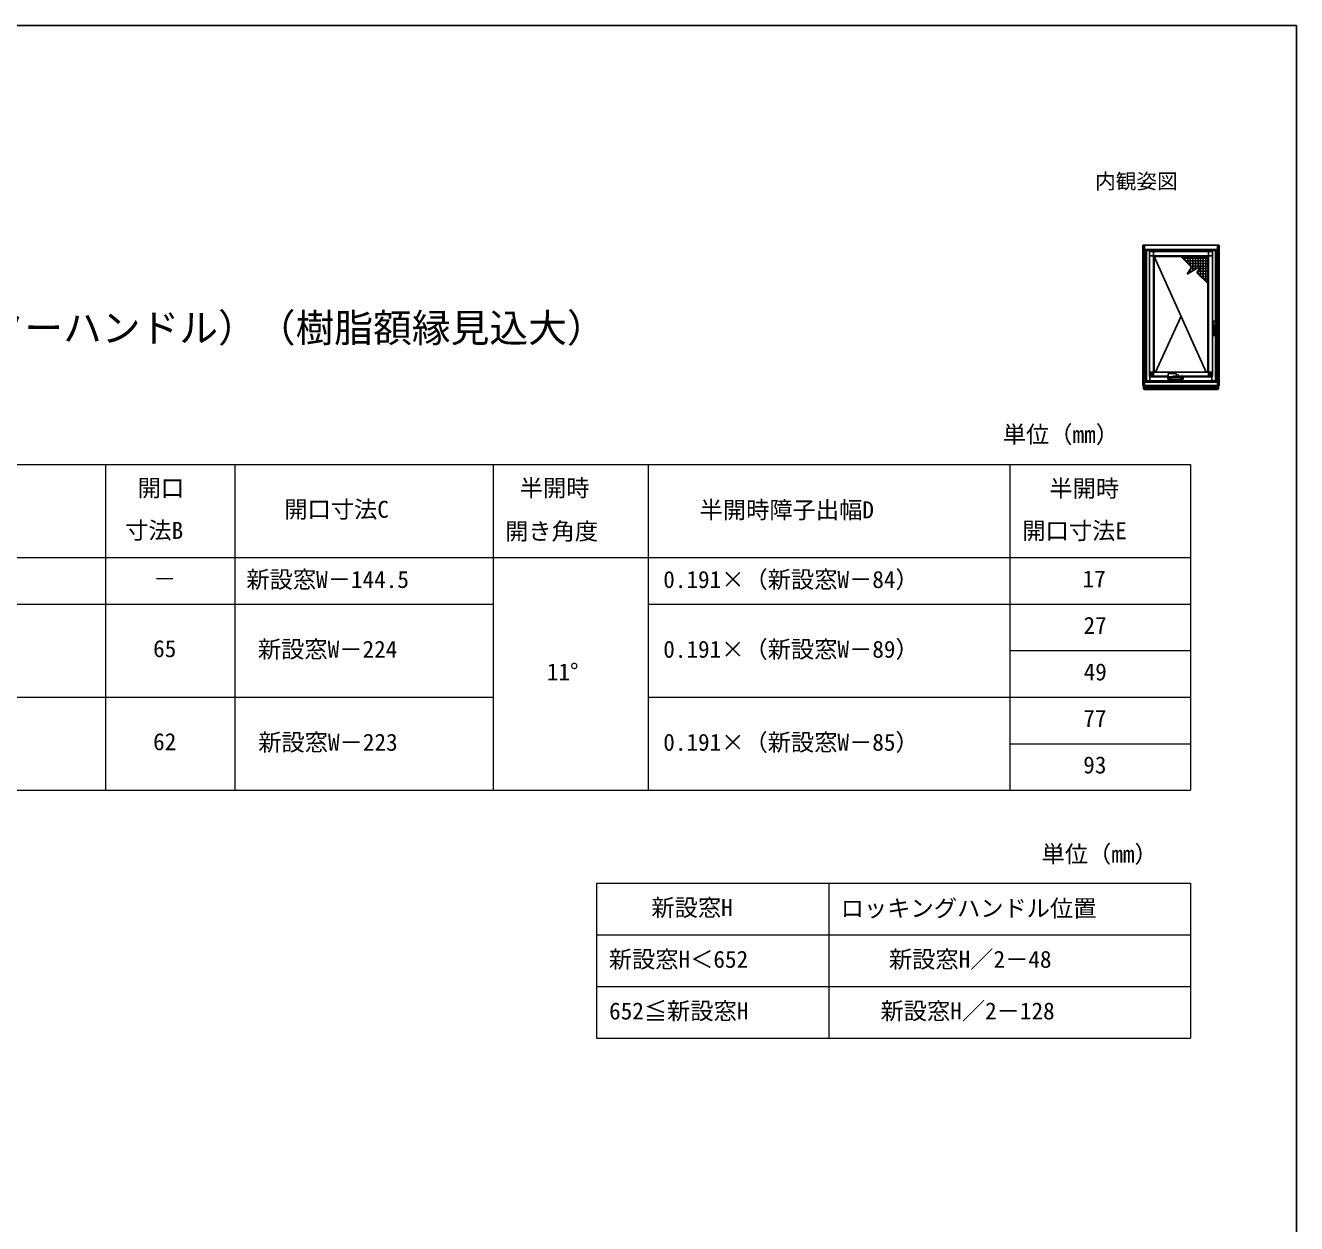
# Model space of a CAD drawing. Units: millimetres, scale not verified. Extents: x -525 to 525, y -783 to 778.
# Drawn here: x 33 to 525, y 283.4 to 747.2 of the extents above; entities that cross this region are included whole.
import ezdxf
from ezdxf.enums import TextEntityAlignment as Align

# ---------------------------------------------------------------- set-up
doc = ezdxf.new("R2010")
doc.units = ezdxf.units.MM
doc.header["$LTSCALE"] = 4
doc.layers.add('0-1_TABLE1', color=7, linetype='Continuous', lineweight=18)
for name, color, linetype in [('0-2_USER1', 3, 'Continuous'), ('0-7_YKK_A1', 4, 'Continuous'), ('0-9_YKK_ZWAK', 7, 'Continuous')]:
    doc.layers.add(name, color=color, linetype=linetype)
doc.styles.add('ＭＳ ゴシック', font='')
doc.styles.get('ＭＳ ゴシック').set_extended_font_data('MS Gothic')

msp = doc.modelspace()

# ---------------------------------------------------------------- linework, layer by layer
at = {"layer": '0-1_TABLE1'}
for p, q in [((64, 577.2), (64, 451.2)), ((114, 577.2), (114, 451.2)), ((214, 577.2), (214, 451.2)), ((274, 577.2), (274, 451.2)), ((414, 577.2), (414, 451.2)), ((484, 577.2), (484, 451.2)), ((-246, 541.2), (484, 541.2)), ((-246, 523.2), (214, 523.2)), ((274, 523.2), (484, 523.2)), ((414, 505.2), (484, 505.2)), ((-246, 487.2), (214, 487.2)), ((274, 487.2), (484, 487.2)), ((414, 469.2), (484, 469.2)), ((-246, 451.2), (484, 451.2)), ((254, 415.2), (254, 355.2)), ((344, 415.2), (344, 355.2)), ((484, 415.2), (484, 355.2)), ((254, 395.2), (484, 395.2)), ((254, 375.2), (484, 375.2)), ((254, 355.2), (484, 355.2))]:
    msp.add_line(p, q, dxfattribs=at)
for points in [[(-246, 577.2), (414, 577.2), (484, 577.2)], [(254, 415.2), (344, 415.2), (484, 415.2)]]:
    msp.add_lwpolyline(points, dxfattribs=at)
at = {"layer": '0-7_YKK_A1'}
for p, q in [((465.5, 662.2), (495, 662.2)), ((465.5, 662.2), (465.5, 607.8)), ((465.585, 662.2), (465.585, 607.8)), ((466.15, 660.05), (466.15, 662.2)), ((466.15, 662.115), (494.35, 662.115)), ((466.15, 660.525), (494.35, 660.525)), ((466.15, 660.05), (494.35, 660.05)), ((466.225, 660.05), (466.225, 609.65)), ((466.8, 660.175), (493.7, 660.175)), ((466.8, 660.175), (466.8, 609.525)), ((466.925, 660.05), (466.925, 609.65)), ((466.925, 660.05), (466.925, 609.65)), ((468.015, 658.025), (468.015, 659.61)), ((468.25, 660.05), (468.25, 659.66)), ((469.65, 659.65), (490.85, 659.65)), ((492.25, 660.05), (492.25, 659.66)), ((492.485, 658.025), (492.485, 659.61)), ((493.575, 660.05), (493.575, 609.65)), ((493.575, 660.05), (493.575, 609.65)), ((493.7, 660.175), (493.7, 609.525)), ((494.275, 660.05), (494.275, 609.65)), ((494.35, 660.05), (494.35, 662.2)), ((494.915, 662.2), (494.915, 607.8)), ((468.015, 658.025), (469.65, 658.025)), ((468.025, 658.025), (468.025, 612.95)), ((469.65, 658.025), (469.65, 612.95)), ((469.65, 658.025), (490.85, 658.025)), ((469.825, 657.7), (469.65, 657.875)), ((469.825, 657.7), (490.053, 612.95)), ((479.885, 658.025), (484.307, 653.603)), ((480.85, 657.06), (480.85, 658.025)), ((480.85, 657.06), (490.85, 657.06)), ((481.85, 656.06), (481.85, 658.025)), ((481.85, 656.06), (490.85, 656.06)), ((482.85, 655.06), (482.85, 658.025)), ((482.85, 655.06), (490.85, 655.06)), ((483.85, 654.06), (483.85, 658.025)), ((484.85, 652.232), (484.85, 658.025)), ((485.85, 652.832), (485.85, 658.025)), ((486.85, 653.432), (486.85, 658.025)), ((487.85, 654.032), (487.85, 658.025)), ((488.85, 649.06), (488.85, 658.025)), ((489.85, 648.06), (489.85, 658.025)), ((490.675, 657.7), (490.85, 657.875)), ((490.675, 612.95), (490.675, 657.7)), ((490.85, 658.025), (490.85, 612.95)), ((492.485, 658.025), (490.85, 658.025)), ((492.475, 658.025), (492.475, 612.95)), ((482.716, 650.951), (488.019, 654.133)), ((482.716, 650.951), (484.307, 653.603)), ((482.781, 651.06), (482.897, 651.06)), ((482.85, 651.032), (482.85, 651.175)), ((483.381, 652.06), (484.563, 652.06)), ((483.85, 654.06), (487.897, 654.06)), ((483.85, 651.632), (483.85, 652.842)), ((483.981, 653.06), (486.23, 653.06)), ((486.428, 651.482), (488.019, 654.133)), ((486.428, 651.482), (490.85, 647.06)), ((486.775, 652.06), (490.85, 652.06)), ((486.85, 651.06), (486.85, 652.185)), ((486.85, 651.06), (490.85, 651.06)), ((487.375, 653.06), (490.85, 653.06)), ((487.85, 650.06), (487.85, 653.852)), ((487.85, 650.06), (490.85, 650.06)), ((487.975, 654.06), (490.85, 654.06)), ((488.85, 649.06), (490.85, 649.06)), ((489.85, 648.06), (490.85, 648.06)), ((480.25, 634.45), (470.452, 612.95)), ((492.725, 632.704), (492.725, 628.335)), ((492.922, 632.785), (492.937, 632.784)), ((493.175, 630.927), (493.175, 630.6)), ((493.175, 630.6), (493.175, 628.452)), ((493.465, 630.952), (493.2, 630.952)), ((493.2, 630.887), (493.2, 630.862)), ((493.2, 630.862), (493.2, 630.275)), ((493.2, 629.283), (493.2, 630.577)), ((493.45, 630.938), (493.25, 630.938)), ((493.337, 632.784), (493.352, 632.785)), ((493.466, 630.952), (493.465, 630.952)), ((493.5, 630.887), (493.5, 630.724)), ((493.5, 630.724), (493.5, 630.263)), ((493.55, 632.69), (493.55, 632.704)), ((492.76, 628.3), (492.802, 628.3)), ((492.785, 627.2), (492.785, 628.262)), ((493.425, 627.15), (492.835, 627.15)), ((493.2, 628.374), (493.2, 629.283)), ((469.65, 611.39), (468.065, 611.39)), ((468.25, 611.39), (468.25, 609.65)), ((468.25, 611.2), (475.992, 611.2)), ((468.315, 612.168), (468.315, 612.633)), ((468.365, 612.683), (469.515, 612.683)), ((469.515, 612.118), (468.365, 612.118)), ((469.565, 612.633), (469.565, 612.168)), ((469.65, 612.95), (490.85, 612.95)), ((469.65, 612.95), (469.65, 611.39)), ((469.65, 611.4), (475.356, 611.4)), ((475.225, 610.34), (475.233, 610.764)), ((481.059, 610.325), (475.241, 610.325)), ((475.915, 610.325), (475.243, 610.325)), ((475.413, 610.182), (475.25, 610.276)), ((475.25, 610.276), (475.25, 610.276)), ((475.257, 610.844), (475.348, 610.983)), ((475.348, 610.983), (475.369, 611.014)), ((475.369, 611.014), (475.41, 611.077)), ((475.865, 611), (475.387, 611)), ((475.598, 612.508), (475.399, 612.407)), ((475.402, 611.369), (475.68, 611.231)), ((480.862, 610.175), (475.438, 610.175)), ((475.452, 611.1), (475.966, 611.1)), ((475.916, 612.526), (475.683, 612.526)), ((475.769, 611.211), (475.93, 611.211)), ((475.935, 610.325), (475.915, 610.325)), ((475.93, 611.211), (475.973, 611.212)), ((475.95, 610.835), (475.95, 610.915)), ((475.95, 610.739), (475.95, 610.835)), ((475.95, 610.585), (475.95, 610.739)), ((475.95, 610.585), (475.95, 610.34)), ((475.973, 611.212), (476.303, 611.226)), ((475.992, 611.213), (475.987, 611.083)), ((475.987, 611.082), (475.987, 611.083)), ((476.944, 611.1), (480.848, 611.1)), ((477.111, 611.125), (477.102, 611.341)), ((477.108, 611.2), (478.811, 611.2)), ((477.111, 611.124), (477.111, 611.125)), ((477.464, 611.4), (478.303, 611.4)), ((477.939, 611.441), (477.99, 611.444)), ((478.193, 611.445), (478.381, 611.368)), ((478.242, 611.452), (478.241, 611.452)), ((478.242, 611.452), (478.315, 611.497)), ((478.475, 612.275), (478.299, 612.362)), ((478.315, 611.497), (478.329, 611.506)), ((479.282, 611.2), (492.25, 611.2)), ((479.408, 611.4), (490.85, 611.4)), ((480.335, 610.325), (480.085, 610.325)), ((480.35, 610.915), (480.35, 610.835)), ((480.35, 610.835), (480.35, 610.739)), ((480.35, 610.739), (480.35, 610.585)), ((480.35, 610.585), (480.35, 610.34)), ((480.365, 610.325), (480.385, 610.325)), ((480.385, 610.325), (481.057, 610.325)), ((480.913, 611), (480.435, 611)), ((480.887, 610.182), (481.05, 610.276)), ((480.931, 611.014), (480.89, 611.077)), ((480.931, 611.014), (480.952, 610.983)), ((480.952, 610.983), (481.043, 610.844)), ((481.05, 610.276), (481.05, 610.276)), ((481.067, 610.764), (481.075, 610.34)), ((481.073, 610.306), (481.073, 610.306)), ((490.85, 612.95), (490.85, 611.39)), ((490.85, 611.39), (492.435, 611.39)), ((490.935, 612.633), (490.935, 612.168)), ((492.135, 612.683), (490.985, 612.683)), ((490.985, 612.118), (492.135, 612.118)), ((492.185, 612.168), (492.185, 612.633)), ((492.25, 611.39), (492.25, 609.65)), ((465.735, 607.8), (465.735, 606.45)), ((494.35, 609.65), (466.15, 609.65)), ((466.15, 606.3), (466.15, 609.65)), ((494.35, 609.06), (466.15, 609.06)), ((466.15, 607.885), (494.35, 607.885)), ((466.15, 607.16), (494.35, 607.16)), ((466.15, 606.8), (494.35, 606.8)), ((466.15, 606.35), (494.35, 606.35)), ((466.15, 606.3), (494.35, 606.3)), ((466.8, 609.525), (493.7, 609.525)), ((494.35, 609.65), (494.35, 606.3))]:
    msp.add_line(p, q, dxfattribs=at)
for points in [[(495, 662.2), (495, 607.8), (465.5, 607.8)], [(468.065, 659.66), (469.65, 659.66), (469.65, 658.025)], [(492.435, 659.66), (490.85, 659.66), (490.85, 658.025)], [(469.825, 612.95), (469.825, 657.7), (490.675, 657.7)], [(492.937, 632.784), (493.136, 632.797), (493.337, 632.784)], [(493.5, 630.263), (493.499, 629.929), (493.497, 629.587)], [(492.832, 628.312), (492.998, 628.319), (493.15, 628.321)], [(493.2, 628.374), (493.2, 628.372), (493.195, 628.352), (493.184, 628.336), (493.169, 628.326), (493.152, 628.321), (493.15, 628.321)], [(493.175, 628.452), (493.175, 628.37), (493.175, 628.366)], [(493.497, 629.587), (493.494, 629.284), (493.475, 627.2)], [(468.015, 611.44), (468.015, 612.95), (469.65, 612.95)], [(475.319, 612.304), (475.305, 612.231), (475.302, 612.202)], [(475.305, 611.588), (475.313, 611.517), (475.321, 611.467)], [(475.438, 610.175), (475.425, 610.177), (475.413, 610.182)], [(475.981, 612.524), (475.926, 612.526), (475.916, 612.526)], [(475.95, 610.838), (475.95, 610.741), (475.95, 610.739)], [(475.974, 611.102), (475.971, 611.1), (475.966, 611.1)], [(477.784, 612.445), (477.745, 612.446), (476.608, 612.5), (475.981, 612.524)], [(477.987, 612.435), (477.936, 612.438), (477.784, 612.445)], [(477.99, 611.444), (478.062, 611.446), (478.159, 611.445)], [(478.159, 611.445), (478.187, 611.445), (478.202, 611.445)], [(478.329, 611.506), (478.366, 611.543), (478.424, 611.601), (478.476, 611.669), (478.521, 611.746), (478.556, 611.827), (478.58, 611.911), (478.592, 611.992), (478.591, 612.069), (478.579, 612.139), (478.554, 612.197), (478.519, 612.244), (478.475, 612.275)], [(478.381, 611.368), (478.569, 611.292), (478.79, 611.204)], [(478.54, 612.212), (478.541, 612.212), (478.541, 612.211), (478.542, 612.211), (478.542, 612.211), (478.561, 612.2), (478.577, 612.19), (478.944, 611.973), (479.004, 611.937)], [(478.79, 611.204), (478.99, 611.123), (479.018, 611.112)], [(479.362, 611.721), (479.279, 611.772), (479.004, 611.937)], [(480.35, 610.838), (480.35, 610.741), (480.35, 610.739)], [(480.862, 610.175), (480.875, 610.177), (480.887, 610.182)], [(492.485, 611.44), (492.485, 612.95), (490.85, 612.95)], [(494.765, 607.8), (494.765, 606.45), (465.735, 606.45)]]:
    msp.add_lwpolyline(points, dxfattribs=at)
for centre, radius, start, end in [((468.065, 659.61), 0.05, 90, 180), ((492.435, 659.61), 0.05, 0, 90), ((492.775, 632.704), 0.05, 104.4776, 180.01306), ((493.137, 631.3), 1.5, 98.24078, 104.4788), ((493.2, 630.927), 0.025, 90, 180), ((493.25, 630.887), 0.05, 90, 180), ((493.137, 631.3), 1.5, 75.5212, 81.75922), ((493.45, 630.887), 0.05, 0, 90), ((493.466, 631.003), 0.0501, 270.00497, 359.83917), ((493.5, 632.704), 0.05, 359.98723, 75.52211), ((492.76, 628.335), 0.035, 180.00601, 270.01989), ((492.835, 628.262), 0.05, 93.71416, 180), ((492.835, 627.2), 0.05, 180, 270), ((493.121, 628.37), 0.0543, 293.89521, 355.42917), ((493.425, 627.2), 0.05, 270, 359.48377), ((468.065, 611.44), 0.05, 180, 270), ((475.24, 610.34), 0.015, 179, 270), ((475.241, 610.31), 0.015, 90.00949, 195.4351), ((475.275, 610.319), 0.05, 195.40626, 239.98823), ((475.383, 610.762), 0.15, 146.74563, 179), ((475.241, 610.317), 0.0079, 86.68643, 106.70766), ((473.163, 611.719), 2.192, 9.37702, 12.72176), ((477.255, 611.526), 1.952, 171.14003, 178.16736), ((475.455, 612.281), 0.139, 114.19824, 170.42397), ((475.453, 611.493), 0.134, 191.11168, 247.86437), ((474.651, 611.949), 0.687, 349.71128, 10.67426), ((475.632, 610.842), 0.315, 144.85697, 146.79691), ((475.387, 611.015), 0.015, 152.09259, 191.34919), ((475.387, 611.015), 0.015, 191.49033, 269.99885), ((475.452, 611.05), 0.05, 90.00014, 146.74545), ((475.678, 612.342), 0.184, 88.27435, 115.63233), ((475.764, 611.401), 0.19, 243.60175, 271.54197), ((475.865, 610.915), 0.085, 0, 90), ((475.965, 610.34), 0.015, 180, 270), ((475.694, 611.092), 0.293, 340.9454, 358.1316), ((475.969, 611.122), 0.0212, 285.50557, 338.35479), ((476.541, 611.534), 0.575, 214.05815, 278.34303), ((476.485, 611.724), 0.777, 239.05245, 304.16855), ((476.215, 614.325), 3.101, 271.63016, 282.18099), ((478.219, 605.429), 6.019, 92.66407, 102.96018), ((476.607, 611.467), 0.499, 309.1732, 344.80566), ((477.973, 611.671), 0.764, 64.7389, 88.96171), ((478.214, 611.491), 0.0477, 254.90007, 305.25549), ((479.036, 611.157), 0.0483, 247.86961, 277.62088), ((478.988, 611.612), 0.506, 276.15312, 321.40328), ((479.338, 611.68), 0.0472, 17.07003, 59.90232), ((478.78, 611.495), 0.635, 341.79654, 18.23725), ((480.335, 610.34), 0.015, 270, 0), ((480.435, 610.915), 0.085, 90, 180), ((480.848, 611.05), 0.05, 33.25448, 89.99988), ((480.913, 611.015), 0.0148, 269.75833, 349.14286), ((480.913, 611.015), 0.0141, 346.73286, 28.54906), ((480.917, 610.762), 0.15, 1, 33.25437), ((481.025, 610.319), 0.05, 300.00222, 344.59951), ((481.059, 610.31), 0.015, 344.56957, 89.99051), ((481.06, 610.34), 0.015, 270, 1), ((492.435, 611.44), 0.05, 270, 0)]:
    msp.add_arc(centre, radius, start, end, dxfattribs=at)
for centre, major_axis, ratio, start_param, end_param in [((493.734, 630.6), (0, 6.246), 0.034921, 1.2455367, 1.5063116), ((493.529, 632.58), (0, 0.05), 0.034921, 0.1499321, 1.2455367), ((493.559, 626.806), (0, 5.89), 0.034921, 0.0436815, 0.1499321), ((468.365, 612.633), (-0.0357, 0.0353), 0.99628, 5.4945424, 7.0616118), ((468.365, 612.168), (-0.0357, -0.0353), 0.99628, 5.5047589, 7.0718282), ((469.515, 612.633), (-0.0357, -0.0353), 0.99628, 2.3631662, 3.9302356), ((469.515, 612.168), (-0.0357, 0.0353), 0.99628, 2.3529497, 3.9200191), ((477.136, 611.125), (0.0184, -0.0175), 0.970343, 3.9366221, 4.590259), ((490.985, 612.633), (0.0357, -0.0353), 0.99628, 2.3529497, 3.9200191), ((490.985, 612.168), (0.0357, 0.0353), 0.99628, 2.3631662, 3.9302356), ((492.135, 612.633), (0.0357, 0.0353), 0.99628, 5.5047589, 7.0718282), ((492.135, 612.168), (0.0357, -0.0353), 0.99628, 5.4945424, 7.0616118)]:
    msp.add_ellipse(centre, major_axis=major_axis, ratio=ratio, start_param=start_param, end_param=end_param, dxfattribs=at)
at = {"layer": '0-9_YKK_ZWAK'}
msp.add_line((-525, 747.2), (525, 747.2), dxfattribs=at)
msp.add_lwpolyline([(-525, -782.8), (525, -782.8), (525, 747.2)], dxfattribs=at)

# ---------------------------------------------------------------- texts
at = {"layer": '0-1_TABLE1', "style": 'ＭＳ ゴシック'}
for s, p in [('開口', (76.42, 562.865)), ('半開時', (224.312, 562.89)), ('半開時', (429.312, 562.711)), ('開口寸法C', (133.19, 554.623)), ('半開時障子出幅D', (293.937, 554.419)), ('寸法B', (71.588, 546.484)), ('開き角度', (218.662, 546.152)), ('開口寸法E', (418.83, 546.331)), ('新設窓W－144.5', (118.514, 527.47)), ('0.191×（新設窓W－84）', (279.875, 527.47)), ('－', (82.403, 527.7)), ('17', (442.173, 527.7)), ('27', (442.531, 509.7)), ('65', (82.429, 500.7)), ('新設窓W－224', (122.989, 500.47)), ('0.191×（新設窓W－89）', (279.875, 500.47)), ('11°', (234.795, 491.7)), ('49', (442.582, 491.7)), ('77', (442.429, 473.7)), ('62', (82.429, 464.7)), ('新設窓W－223', (123.116, 464.47)), ('0.191×（新設窓W－85）', (279.875, 464.47)), ('93', (442.429, 455.7)), ('新設窓H', (275.273, 400.47)), ('ロッキングハンドル位置', (348.571, 400.214)), ('新設窓H＜652', (258.781, 380.47)), ('新設窓H／2－48', (367.21, 380.47)), ('652≦新設窓H', (258.909, 360.47)), ('新設窓H／2－128', (363.937, 360.47))]:
    msp.add_text(s, height=6.598, dxfattribs=at).set_placement(p, align=Align.BOTTOM_LEFT)
at = {"layer": '0-2_USER1', "style": 'ＭＳ ゴシック'}
for s, height, p in [('内観姿図', 5.865, (447, 682.2)), ('【新設窓】：樹脂窓 ハイブリッド専用枠 たてすべり出し窓（オペレーターハンドル）（樹脂額縁見込大）', 11, (-462.557, 621.331)), ('単位（mm）', 6.598, (411.284, 583.615)), ('単位（mm）', 6.598, (426.284, 421.189))]:
    msp.add_text(s, height=height, dxfattribs=at).set_placement(p, align=Align.BOTTOM_LEFT)

doc.saveas('drawing.dxf')
